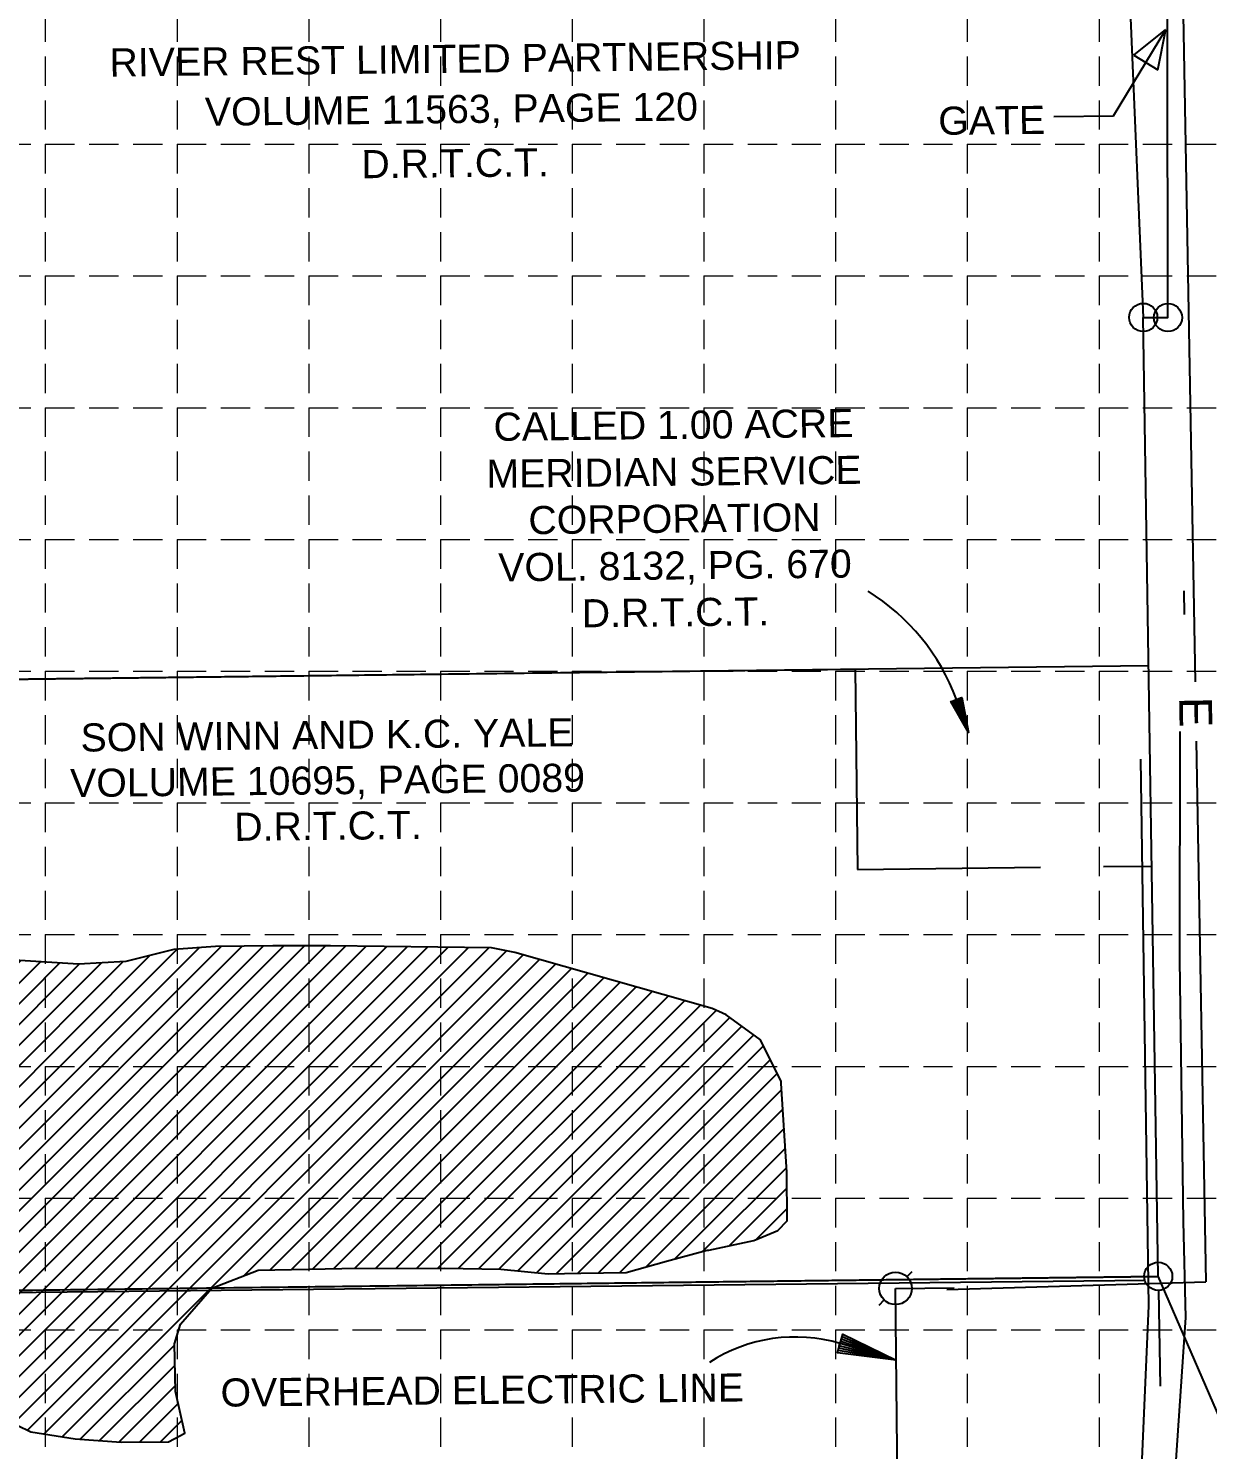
# Model space of a CAD drawing. Extents: x 2400464 to 2407675, y 6977889 to 6982400.
# Drawn here: x 2403042 to 2404050, y 6979367 to 6980581 of the extents above; entities that cross this region are included whole.
import ezdxf
from ezdxf.enums import TextEntityAlignment as Align

# ---------------------------------------------------------------- set-up
doc = ezdxf.new("R2010")
doc.units = 0
doc.header["$LTSCALE"] = 500
doc.header["$MEASUREMENT"] = 0
doc.linetypes.add('CENTER', pattern=[2, 1.25, -0.25, 0.25, -0.25])
doc.linetypes.add('HIDDEN', pattern=[0.375, 0.25, -0.125])
for name, color, linetype in [('ADJOINER', 2, 'CONTINUOUS'), ('BC-ELEC-LINE', 3, 'CONTINUOUS'), ('BC-FENCE', 2, 'CONTINUOUS'), ('BC-GRAVEL_ROAD', 1, 'CONTINUOUS'), ('BC-LAKE', 2, 'CONTINUOUS'), ('BC-POWERPOLE', 3, 'CONTINUOUS'), ('BC-WATER', 2, 'CONTINUOUS'), ('BDY-F-OVERALL', 6, 'CONTINUOUS'), ('BDY-F-RESIDENTAL', 6, 'CONTINUOUS'), ('COR-E', 2, 'CONTINUOUS'), ('DED-14584-333-1', 3, 'CONTINUOUS'), ('GRID', 254, 'HIDDEN'), ('SURVEY_NAME', 2, 'CONTINUOUS')]:
    doc.layers.add(name, color=color, linetype=linetype)
doc.styles.get("Standard").update_dxf_attribs({"font": 'ARIAL.TTF'})

msp = doc.modelspace()

# ---------------------------------------------------------------- hatches: boundary and pattern name
at = {"layer": 'BC-WATER', "linetype": 'Continuous'}
h = msp.add_hatch(dxfattribs=at)
h.set_pattern_fill('ANSI31', color=5, scale=100, style=0)
h.paths.add_polyline_path([(2403438, 6979795.3), (2403300.3, 6979797.2), (2403251, 6979797), (2403202.3, 6979796.7), (2403166.6, 6979794.1), (2403125.7, 6979783.8), (2403085.1, 6979781.6), (2403007.3, 6979786.2), (2402999.3, 6979785.9), (2402955.1, 6979779.9), (2402916.2, 6979767.8), (2402891.7, 6979736.3), (2402852, 6979718), (2402816.4, 6979710.1), (2402768.5, 6979706.2), (2402701.2, 6979719.3), (2402666, 6979736.3), (2402636.4, 6979763.7), (2402622.7, 6979771.7), (2402586, 6979755.2), (2402580.1, 6979745.3), (2402539.8, 6979671.1), (2402535.1, 6979661.5), (2402515, 6979626), (2402488.9, 6979596.6), (2402481.5, 6979557.4), (2402474.1, 6979518.2), (2402469.9, 6979514.2), (2402431.4, 6979495.7), (2402420.9, 6979492.9), (2402379.3, 6979486.5), (2402354.5, 6979468.1), (2402394.3, 6979463.4), (2402437.6, 6979466.7), (2402480.9, 6979470), (2402490.8, 6979470), (2402567.4, 6979469.1), (2402612.9, 6979467.5), (2402656.9, 6979459.7), (2402732.2, 6979450.1), (2402810.5, 6979442.6), (2402833, 6979440.8), (2402855.5, 6979439), (2402901.9, 6979432), (2402918, 6979429.1), (2402958.1, 6979421.8), (2402992.6, 6979410.2), (2403009.2, 6979399.1), (2403044.5, 6979382.1), (2403082.4, 6979376), (2403121.5, 6979373.3), (2403162, 6979373.5), (2403176, 6979381), (2403167.9, 6979416.6), (2403167.2, 6979457.3), (2403172.4, 6979474), (2403198.9, 6979504.7), (2403238.6, 6979520.1), (2403310.2, 6979521.6), (2403397.5, 6979521.9), (2403446, 6979520.9), (2403486.3, 6979516.9), (2403514.3, 6979517.5), (2403552.9, 6979518.1), (2403587.4, 6979527.7), (2403622, 6979537.3), (2403623.6, 6979537.3), (2403662.1, 6979545.6), (2403682.4, 6979553.9), (2403690.4, 6979562.4), (2403690.3, 6979603.9), (2403685.4, 6979679.6), (2403685.2, 6979681.3), (2403667.6, 6979717), (2403638.4, 6979738.2), (2403626.5, 6979743.5), (2403457.7, 6979791.5)])

# ---------------------------------------------------------------- linework, layer by layer
at = {"layer": 'ADJOINER', "color": 7}
for p, q in [((2403983.1, 6980603.1, 506.5), (2403994.6, 6980333.8, 506.5)), ((2403999.2, 6980036.4, 506.5), (2403018.6, 6980024.5, 506.5)), ((2403018.6, 6980024.5, 506.5), (2403748.4, 6980033.3, 506.5)), ((2403748.4, 6980033.4, 506.5), (2403750.4, 6979862.3, 506.5)), ((2403750.4, 6979862.3, 506.5), (2403906.9, 6979864.2, 506.5)), ((2403960.5, 6979864.8, 506.5), (2404001.9, 6979865.3, 506.5)), ((2403996.6, 6979511.2, 506.5), (2403022.7, 6979500.7, 506.5))]:
    msp.add_line(p, q, dxfattribs=at)
at = {"layer": 'ADJOINER', "color": 7, "elevation": 506.5}
msp.add_lwpolyline([(2403845.4, 6979979.4), (2403830.3, 6980005.8), (2403831.5, 6980006.2), (2403838.5, 6980008.8), (2403839.7, 6980009.2), (2403845.4, 6979979.4), (2403831.5, 6980006.2), (2403838.5, 6980008.8), (2403845.4, 6979979.4), (2403832.7, 6980006.6), (2403837.4, 6980008.4), (2403845.4, 6979979.4), (2403833.8, 6980007.1), (2403836.2, 6980007.9), (2403845.4, 6979979.4), (2403835, 6980007.5, 0.166887), (2403759.6, 6980100, 0.285438)], format="xyb", dxfattribs=at)
at = {"layer": 'BC-ELEC-LINE', "color": 7, "linetype": 'Continuous'}
for p, q in [((2404022, 6980971.6, 506.5), (2404038.9, 6980022.5, 506.5)), ((2404039.8, 6979971.8, 506.5), (2404048.1, 6979510.2, 506.5)), ((2403783, 6979504.6, 506.5), (2403833, 6979505.1, 506.5)), ((2403791.1, 6978685.9, 506.5), (2403783, 6979504.6, 506.5)), ((2403826.7, 6979503.6, 506.5), (2404048.1, 6979510.2, 506.5))]:
    msp.add_line(p, q, dxfattribs=at)
at = {"layer": 'BC-ELEC-LINE', "color": 7, "elevation": 506.5}
msp.add_lwpolyline([(2403783.6, 6979443.4), (2403733.3, 6979449.6), (2403733.9, 6979451.6), (2403737.4, 6979463.5), (2403738, 6979465.5), (2403783.6, 6979443.4), (2403733.9, 6979451.6), (2403737.4, 6979463.5), (2403783.6, 6979443.4), (2403734.5, 6979453.6), (2403736.8, 6979461.5), (2403783.6, 6979443.4), (2403735, 6979455.6), (2403736.2, 6979459.5), (2403783.6, 6979443.4), (2403735.6, 6979457.6, 0.218372), (2403624, 6979441.4, -0.655979)], format="xyb", dxfattribs=at)
at = {"layer": 'BC-FENCE', "color": 7, "linetype": 'Continuous'}
for p, q in [((2403969.1, 6980505.9, 506.5), (2404013.8, 6980579.8, 506.5)), ((2403986.5, 6980557.8, 506.5), (2404013.8, 6980579.8, 506.5)), ((2404007, 6980545.3, 506.5), (2404013.8, 6980579.8, 506.5)), ((2403986.5, 6980557.8, 506.5), (2404007, 6980545.3, 506.5)), ((2403918.3, 6980505.4, 506.5), (2403969.1, 6980505.9, 506.5))]:
    msp.add_line(p, q, dxfattribs=at)
at = {"layer": 'BC-GRAVEL_ROAD', "color": 7}
for p, q in [((2404025.8, 6979785.1, 506.5), (2404026, 6979980.2, 506.5)), ((2403992.2, 6979956.6, 506.5), (2403999.2, 6979489.6, 506.5)), ((2404029, 6979561.6, 506.5), (2404025.8, 6979785.1, 506.5)), ((2404030.9, 6979479.7, 506.5), (2404029, 6979561.6, 506.5)), ((2403999.2, 6979489.6, 506.5), (2403991.8, 6979324.3, 506.5)), ((2404022, 6979349.5, 506.5), (2404030.9, 6979479.7, 506.5))]:
    msp.add_line(p, q, dxfattribs=at)
at = {"layer": 'BC-LAKE', "color": 5, "linetype": 'Continuous', "elevation": 506.5}
msp.add_lwpolyline([(2403009.2, 6979399.1), (2403044.5, 6979382.1), (2403082.4, 6979376), (2403121.5, 6979373.3), (2403162, 6979373.5), (2403176, 6979381), (2403167.9, 6979416.6), (2403167.2, 6979457.3), (2403172.4, 6979474), (2403198.9, 6979504.7), (2403238.6, 6979520.1), (2403310.2, 6979521.6), (2403397.5, 6979521.9), (2403446, 6979520.9), (2403486.3, 6979516.9), (2403514.3, 6979517.5), (2403552.9, 6979518.1), (2403587.4, 6979527.7), (2403622, 6979537.3), (2403623.6, 6979537.3), (2403662.1, 6979545.6), (2403682.4, 6979553.9), (2403690.4, 6979562.4), (2403690.3, 6979603.9), (2403685.4, 6979679.6), (2403685.2, 6979681.3), (2403667.6, 6979717), (2403638.4, 6979738.2), (2403626.5, 6979743.5), (2403457.7, 6979791.5), (2403438, 6979795.3), (2403300.3, 6979797.2), (2403251, 6979797), (2403202.3, 6979796.7), (2403166.6, 6979794.1), (2403125.7, 6979783.8), (2403085.1, 6979781.6), (2403007.3, 6979786.2)], dxfattribs=at)
at = {"layer": 'BC-POWERPOLE', "color": 7, "linetype": 'Continuous'}
for p, q in [((2403796.8, 6979518.7, 506.5), (2403792.7, 6979514.6, 506.5)), ((2403769.1, 6979490.4, 506.5), (2403773.3, 6979494.7, 506.5))]:
    msp.add_line(p, q, dxfattribs=at)
msp.add_circle((2403783, 6979504.6, 506.5), 13.9, dxfattribs=at)
at = {"layer": 'BDY-F-OVERALL', "color": 7, "elevation": 506.5}
msp.add_lwpolyline([(2401638.3, 6979486.1), (2404007.4, 6979514.9), (2403994.6, 6980333.8), (2404015.7, 6980333.7), (2404015, 6980811.8), (2404013.5, 6981011.7), (2404353.2, 6981015.8), (2404352.7, 6980815.8), (2405283.6, 6980826.9), (2405285.3, 6980324.1), (2405428.5, 6980323.7)], dxfattribs=at)
at = {"layer": 'BDY-F-RESIDENTAL', "color": 7, "elevation": 506.5}
msp.add_lwpolyline([(2404021.2, 6978681.4), (2404019, 6978840.7, 0.087482), (2404002.5, 6978927.7), (2403906.9, 6979179.6, 0.037766), (2404120.1, 6979255.3), (2404007.4, 6979514.9), (2403994.6, 6980333.8), (2404015.7, 6980333.7), (2404015, 6980811.8), (2404013.5, 6981011.7), (2404353.2, 6981015.8), (2404352.7, 6980815.8), (2405283.6, 6980826.9), (2405285.3, 6980324.1), (2405387.4, 6980323.8), (2405428.5, 6980256.8)], format="xyb", dxfattribs=at)
at = {"layer": 'COR-E', "color": 7}
for centre in [(2403994.6, 6980333.8, 506.5), (2404015.7, 6980333.7, 506.5), (2404007.4, 6979514.9, 506.5)]:
    msp.add_circle(centre, 12, dxfattribs=at)
at = {"layer": 'DED-14584-333-1', "color": 7, "elevation": 506.5}
msp.add_lwpolyline([(2401638.3, 6979486), (2404007.4, 6979514.7)], dxfattribs=at)
at = {"layer": 'GRID', "color": 252, "linetype": 'HIDDEN', "lineweight": 0, "ltscale": 0.2}
for p, q in [((2403056.8, 6982281.7), (2403056.8, 6978343.7)), ((2403169.3, 6982281.7), (2403169.3, 6978343.7)), ((2403281.8, 6982281.7), (2403281.8, 6978343.7)), ((2403394.3, 6982281.7), (2403394.3, 6978343.7)), ((2403506.8, 6982281.7), (2403506.8, 6978343.7)), ((2403619.3, 6982281.7), (2403619.3, 6978343.7)), ((2403731.8, 6982281.7), (2403731.8, 6978343.7)), ((2403844.3, 6982281.7), (2403844.3, 6978343.7)), ((2403956.8, 6982281.7), (2403956.8, 6978343.7)), ((2400581.8, 6980481.7), (2407556.8, 6980481.7)), ((2400581.8, 6980369.2), (2407556.8, 6980369.2)), ((2400581.8, 6980256.7), (2407556.8, 6980256.7)), ((2400581.8, 6980144.2), (2407556.8, 6980144.2)), ((2400581.8, 6980031.7), (2407556.8, 6980031.7)), ((2400581.8, 6979919.2), (2407556.8, 6979919.2)), ((2400581.8, 6979806.7), (2407556.8, 6979806.7)), ((2400581.8, 6979694.2), (2407556.8, 6979694.2)), ((2400581.8, 6979581.7), (2407556.8, 6979581.7)), ((2400581.8, 6979469.2), (2407556.8, 6979469.2))]:
    msp.add_line(p, q, dxfattribs=at)
at = {"layer": 'SURVEY_NAME', "color": 7, "linetype": 'Continuous'}
msp.add_line((2404029.7, 6980080.2, 506.5), (2404029.5, 6980100.2, 506.5), dxfattribs=at)
at = {"layer": 'SURVEY_NAME', "color": 7, "linetype": 'CENTER'}
msp.add_line((2404021.7, 6978671.3, 506.5), (2404007.9, 6979502.9, 506.5), dxfattribs=at)

# ---------------------------------------------------------------- texts
at = {"layer": 'ADJOINER', "color": 7}
for s, p in [('RIVER REST LIMITED PARTNERSHIP', (2403407, 6980542.7, 506.5)), ('VOLUME 11563, PAGE 120', (2403403.8, 6980499.7, 506.5)), ('D.R.T.C.T.', (2403407, 6980453.5, 506.5)), ('SON WINN AND K.C. YALE', (2403297.5, 6979965.3, 506.5)), ('SON WINN AND K.C. YALE', (2403297.5, 6979965.3, 506.5)), ('VOLUME 10695, PAGE 0089', (2403298, 6979926.5, 506.5)), ('VOLUME 10695, PAGE 0089', (2403298, 6979926.5, 506.5)), ('D.R.T.C.T.', (2403298.4, 6979887.6, 506.5)), ('D.R.T.C.T.', (2403298.4, 6979887.6, 506.5))]:
    msp.add_text(s, height=24, rotation=0.6239, dxfattribs=at).set_placement(p, align=Align.CENTER)
at = {"layer": 'ADJOINER', "color": 7, "insert": (2403593.2, 6980254, 506.5), "char_height": 24, "width": 500, "attachment_point": 2, "rotation": 0.6239}
msp.add_mtext('CALLED 1.00 ACRE\\PMERIDIAN SERVICE CORPORATION\\PVOL. 8132, PG. 670\\PD.R.T.C.T.', dxfattribs=at)
at = {"layer": 'BC-ELEC-LINE', "color": 7}
for s, height, rotation, p in [('E', 28, 271.0226, (2404025.2, 6980009.5, 506.5)), ('OVERHEAD ELECTRIC LINE', 24, 0.5702, (2403206.6, 6979403.6, 506.5))]:
    msp.add_text(s, height=height, rotation=rotation, dxfattribs=at).set_placement(p)
at = {"layer": 'BC-FENCE', "color": 7}
msp.add_text('GATE', height=24, rotation=0.5702, dxfattribs=at).set_placement((2403819.6, 6980489.7, 506.5))

doc.saveas('drawing.dxf')
